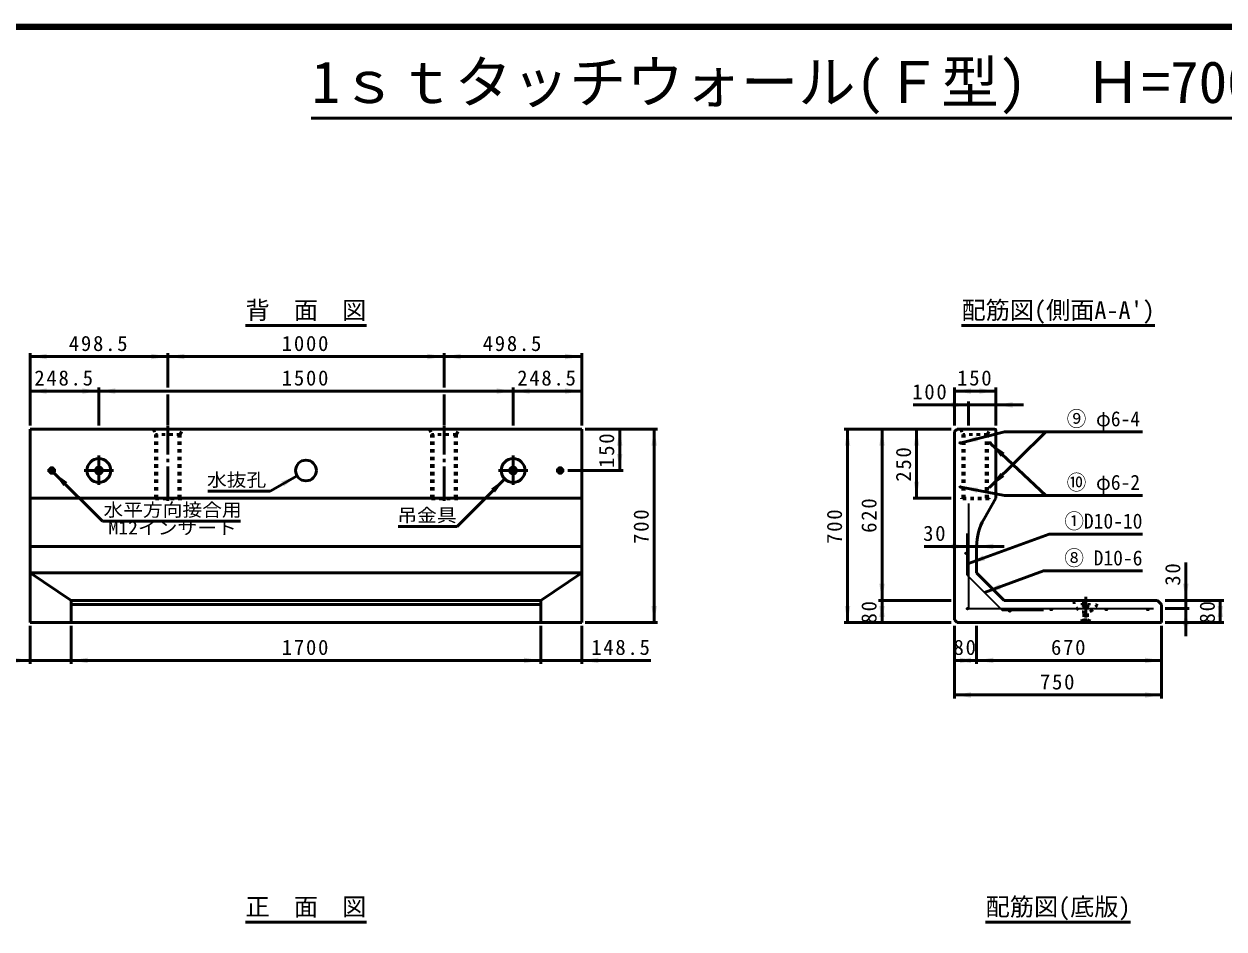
# Model space of a CAD drawing. Units: millimetres, scale not verified. Extents: x 100 to 4105, y 100 to 2870.
# Drawn here: x 1002 to 2740, y 1560 to 2870 of the extents above; entities that cross this region are included whole.
import ezdxf
from ezdxf.enums import TextEntityAlignment as Align

# ---------------------------------------------------------------- set-up
doc = ezdxf.new("R2010")
doc.units = ezdxf.units.MM
doc.header["$LTSCALE"] = 5
doc.linetypes.add('USER2', pattern=[13.4, 10, -1.2, 1, -1.2])
doc.linetypes.add('USER3', pattern=[2.2, 1, -1.2])
doc.layers.add('V-nasSTD', color=7, linetype='Continuous', lineweight=50)
doc.styles.add('ＭＳ ゴシック', font='')
doc.styles.get('ＭＳ ゴシック').set_extended_font_data('MS Gothic')

msp = doc.modelspace()

# ---------------------------------------------------------------- hatches: boundary and pattern name
at = {"layer": 'V-nasSTD'}
for points in [[(1035.166, 2388.566), (1035.166, 2384.566), (1011.166, 2388.566), (1035.166, 2392.566)], [(1186.566, 2388.566), (1186.566, 2392.566), (1210.566, 2388.566), (1186.566, 2384.566)], [(1234.566, 2388.566), (1234.566, 2384.566), (1210.566, 2388.566), (1234.566, 2392.566)], [(1586.566, 2388.566), (1586.566, 2392.566), (1610.566, 2388.566), (1586.566, 2384.566)], [(1634.566, 2388.566), (1634.566, 2384.566), (1610.566, 2388.566), (1634.566, 2392.566)], [(1785.966, 2388.566), (1785.966, 2392.566), (1809.966, 2388.566), (1785.966, 2384.566)], [(1035.166, 2338.566), (1035.166, 2334.566), (1011.166, 2338.566), (1035.166, 2342.566)], [(1086.566, 2338.566), (1086.566, 2342.566), (1110.566, 2338.566), (1086.566, 2334.566)], [(1134.566, 2338.566), (1134.566, 2334.566), (1110.566, 2338.566), (1134.566, 2342.566)], [(1686.566, 2338.566), (1686.566, 2342.566), (1710.566, 2338.566), (1686.566, 2334.566)], [(1734.566, 2338.566), (1734.566, 2334.566), (1710.566, 2338.566), (1734.566, 2342.566)], [(1785.966, 2338.566), (1785.966, 2342.566), (1809.966, 2338.566), (1785.966, 2334.566)], [(2373.966, 2338.566), (2373.966, 2334.566), (2349.966, 2338.566), (2373.966, 2342.566)], [(2385.966, 2338.566), (2385.966, 2342.566), (2409.966, 2338.566), (2385.966, 2334.566)], [(2345.966, 2318.566), (2345.966, 2322.566), (2369.966, 2318.566), (2345.966, 2314.566)], [(2433.966, 2318.566), (2433.966, 2314.566), (2409.966, 2318.566), (2433.966, 2322.566)], [(1864.966, 2259.566), (1860.966, 2259.566), (1864.966, 2283.566), (1868.966, 2259.566)], [(1914.966, 2259.566), (1910.966, 2259.566), (1914.966, 2283.566), (1918.966, 2259.566)], [(2194.966, 2259.566), (2190.966, 2259.566), (2194.966, 2283.566), (2198.966, 2259.566)], [(2244.966, 2259.566), (2240.966, 2259.566), (2244.966, 2283.566), (2248.966, 2259.566)], [(2294.966, 2259.566), (2290.966, 2259.566), (2294.966, 2283.566), (2298.966, 2259.566)], [(2383.006, 2269.707), (2383.981, 2265.828), (2359.73, 2263.858), (2382.031, 2273.586)], [(2419.73, 2246.308), (2416.99, 2243.394), (2402.24, 2262.744), (2422.469, 2249.223)], [(1864.966, 2247.566), (1868.966, 2247.566), (1864.966, 2223.566), (1860.966, 2247.566)], [(1062.023, 2203.908), (1064.852, 2206.736), (1045.053, 2220.879), (1059.195, 2201.08)], [(1376.791, 2204.066), (1374.791, 2207.53), (1397.575, 2216.066), (1378.791, 2200.602)], [(1681.433, 2194.433), (1678.605, 2197.261), (1698.404, 2211.403), (1684.261, 2191.604)], [(2294.966, 2207.566), (2298.966, 2207.566), (2294.966, 2183.566), (2290.966, 2207.566)], [(2419.281, 2217.288), (2422.094, 2214.444), (2402.219, 2200.41), (2416.468, 2220.131)], [(2383.33, 2194.899), (2382.589, 2190.968), (2359.745, 2199.343), (2384.071, 2198.829)], [(2345.966, 2113.632), (2345.966, 2117.632), (2369.966, 2113.632), (2345.966, 2109.632)], [(2405.966, 2113.632), (2405.966, 2109.632), (2381.966, 2113.632), (2405.966, 2117.632)], [(2392.518, 2096.988), (2393.887, 2093.229), (2369.966, 2088.78), (2391.15, 2100.747)], [(2244.966, 2059.566), (2248.966, 2059.566), (2244.966, 2035.566), (2240.966, 2059.566)], [(2416.033, 2055.289), (2417.401, 2051.53), (2393.481, 2047.08), (2414.665, 2059.048)], [(2684.966, 2059.566), (2688.966, 2059.566), (2684.966, 2035.566), (2680.966, 2059.566)], [(2244.966, 2011.566), (2240.966, 2011.566), (2244.966, 2035.566), (2248.966, 2011.566)], [(2734.966, 2011.566), (2730.966, 2011.566), (2734.966, 2035.566), (2738.966, 2011.566)], [(1914.966, 2027.566), (1918.966, 2027.566), (1914.966, 2003.566), (1910.966, 2027.566)], [(2194.966, 2027.566), (2198.966, 2027.566), (2194.966, 2003.566), (2190.966, 2027.566)], [(2244.966, 2027.566), (2248.966, 2027.566), (2244.966, 2003.566), (2240.966, 2027.566)], [(2684.966, 1999.566), (2680.966, 1999.566), (2684.966, 2023.566), (2688.966, 1999.566)], [(2734.966, 2027.566), (2738.966, 2027.566), (2734.966, 2003.566), (2730.966, 2027.566)], [(987.166, 1948.566), (987.166, 1952.566), (1011.166, 1948.566), (987.166, 1944.566)], [(1094.566, 1948.566), (1094.566, 1944.566), (1070.566, 1948.566), (1094.566, 1952.566)], [(1726.566, 1948.566), (1726.566, 1952.566), (1750.566, 1948.566), (1726.566, 1944.566)], [(1833.966, 1948.566), (1833.966, 1944.566), (1809.966, 1948.566), (1833.966, 1952.566)], [(2373.966, 1948.566), (2373.966, 1944.566), (2349.966, 1948.566), (2373.966, 1952.566)], [(2357.966, 1948.566), (2357.966, 1952.566), (2381.966, 1948.566), (2357.966, 1944.566)], [(2405.966, 1948.566), (2405.966, 1944.566), (2381.966, 1948.566), (2405.966, 1952.566)], [(2625.966, 1948.566), (2625.966, 1952.566), (2649.966, 1948.566), (2625.966, 1944.566)], [(2373.966, 1898.566), (2373.966, 1894.566), (2349.966, 1898.566), (2373.966, 1902.566)], [(2625.966, 1898.566), (2625.966, 1902.566), (2649.966, 1898.566), (2625.966, 1894.566)]]:
    msp.add_hatch(color=256, dxfattribs=at).paths.add_polyline_path(points)

# ---------------------------------------------------------------- linework, layer by layer
at = {"layer": 'V-nasSTD', "lineweight": 100}
msp.add_line((4100, 2865), (105, 2865), dxfattribs=at)
at = {"layer": 'V-nasSTD'}
for p, q in [((1418.212, 2733.465), (2786.788, 2733.465)), ((1323.066, 2433.566), (1498.066, 2433.566)), ((2359.966, 2433.566), (2639.966, 2433.566)), ((1011.166, 2393.566), (1011.166, 2288.566)), ((1011.166, 2388.566), (1210.566, 2388.566)), ((1210.566, 2393.566), (1210.566, 2343.566)), ((1210.566, 2388.566), (1610.566, 2388.566)), ((1610.566, 2393.566), (1610.566, 2343.566)), ((1610.566, 2388.566), (1809.966, 2388.566)), ((1809.966, 2393.566), (1809.966, 2288.566)), ((1011.166, 2338.566), (1110.566, 2338.566)), ((1110.566, 2343.566), (1110.566, 2288.566)), ((1110.566, 2338.566), (1710.566, 2338.566)), ((1210.566, 2333.566), (1210.566, 2288.566)), ((1610.566, 2333.566), (1610.566, 2288.566)), ((1710.566, 2343.566), (1710.566, 2288.566)), ((1710.566, 2338.566), (1809.966, 2338.566)), ((2349.966, 2343.566), (2349.966, 2288.566)), ((2409.966, 2338.566), (2349.966, 2338.566)), ((2409.966, 2343.566), (2409.966, 2288.566)), ((2289.966, 2318.566), (2369.966, 2318.566)), ((2369.966, 2323.566), (2369.966, 2288.566)), ((2369.966, 2318.566), (2409.966, 2318.566)), ((2409.966, 2318.566), (2449.966, 2318.566)), ((1011.166, 2283.566), (1011.166, 2003.566)), ((1809.966, 2283.566), (1011.166, 2283.566)), ((1809.966, 2003.566), (1809.966, 2283.566)), ((1919.966, 2283.566), (1814.966, 2283.566)), ((1864.966, 2283.566), (1864.966, 2223.566)), ((1914.966, 2283.566), (1914.966, 2003.566)), ((2344.966, 2283.566), (2189.966, 2283.566)), ((2194.966, 2283.566), (2194.966, 2003.566)), ((2244.966, 2283.566), (2244.966, 2035.566)), ((2294.966, 2283.566), (2294.966, 2183.566)), ((2353.566, 2283.566), (2349.966, 2279.966)), ((2349.966, 2279.966), (2349.966, 2007.166)), ((2407.966, 2283.566), (2353.566, 2283.566)), ((2422.24, 2279.566), (2359.73, 2263.858)), ((2482.24, 2279.566), (2402.219, 2200.41)), ((2409.966, 2281.566), (2409.966, 2183.566)), ((2422.24, 2279.566), (2622.24, 2279.566)), ((2482.24, 2187.566), (2402.24, 2262.744)), ((1045.053, 2220.879), (1115.763, 2150.168)), ((1358.604, 2193.566), (1397.575, 2216.066)), ((1698.404, 2211.403), (1629.33, 2142.33)), ((1869.966, 2223.566), (1789.966, 2223.566)), ((1268.604, 2193.566), (1358.604, 2193.566)), ((2422.24, 2187.566), (2359.745, 2199.343)), ((1809.966, 2183.566), (1011.166, 2183.566)), ((2344.966, 2183.566), (2289.966, 2183.566)), ((2409.966, 2183.566), (2392.684, 2153.632)), ((2422.24, 2187.566), (2622.24, 2187.566)), ((1115.763, 2150.168), (1315.763, 2150.168)), ((1629.33, 2142.33), (1544.33, 2142.33)), ((2369.966, 2088.78), (2487.24, 2131.464)), ((2487.24, 2131.464), (2622.24, 2131.464)), ((1809.966, 2113.632), (1011.166, 2113.632)), ((1809.966, 2113.632), (1011.166, 2113.632)), ((2305.966, 2113.632), (2369.966, 2113.632)), ((2381.966, 2113.632), (2369.966, 2113.632)), ((2381.966, 2113.632), (2381.966, 2075.566)), ((2381.966, 2113.632), (2421.966, 2113.632)), ((2684.966, 2035.566), (2684.966, 2090.566)), ((1011.166, 2075.566), (1809.966, 2075.566)), ((1011.166, 2075.566), (1070.566, 2035.566)), ((1750.566, 2035.566), (1809.966, 2075.566)), ((2381.966, 2075.566), (2421.966, 2035.566)), ((2393.481, 2047.08), (2478.755, 2078.118)), ((2478.755, 2078.118), (2622.24, 2078.118)), ((1070.566, 2035.566), (1750.566, 2035.566)), ((1070.566, 2003.566), (1070.566, 2035.566)), ((1750.566, 2003.566), (1750.566, 2035.566)), ((2344.966, 2035.566), (2239.966, 2035.566)), ((2244.966, 2035.566), (2244.966, 2003.566)), ((2421.966, 2035.566), (2643.966, 2035.566)), ((2643.966, 2035.566), (2649.966, 2029.566)), ((2739.966, 2035.566), (2654.966, 2035.566)), ((2684.966, 2035.566), (2684.966, 2023.566)), ((2734.966, 2035.566), (2734.966, 2003.566)), ((1070.566, 2029.566), (1750.566, 2029.566)), ((2649.966, 2003.566), (2649.966, 2029.566)), ((2689.966, 2023.566), (2654.966, 2023.566)), ((2684.966, 2023.566), (2684.966, 1983.566)), ((1011.166, 2003.566), (1809.966, 2003.566)), ((1919.966, 2003.566), (1814.966, 2003.566)), ((2344.966, 2003.566), (2189.966, 2003.566)), ((2349.966, 2007.166), (2353.566, 2003.566)), ((2353.566, 2003.566), (2649.966, 2003.566)), ((2739.966, 2003.566), (2654.966, 2003.566)), ((1011.166, 1998.566), (1011.166, 1943.566)), ((1070.566, 1998.566), (1070.566, 1943.566)), ((1750.566, 1998.566), (1750.566, 1943.566)), ((1809.966, 1998.566), (1809.966, 1943.566)), ((2349.966, 1893.566), (2349.966, 1998.566)), ((2381.966, 1943.566), (2381.966, 1998.566)), ((2649.966, 1893.566), (2649.966, 1998.566)), ((1011.166, 1948.566), (911.166, 1948.566)), ((1070.566, 1948.566), (1011.166, 1948.566)), ((1070.566, 1948.566), (1750.566, 1948.566)), ((1750.566, 1948.566), (1809.966, 1948.566)), ((1809.966, 1948.566), (1909.966, 1948.566)), ((2381.966, 1948.566), (2349.966, 1948.566)), ((2381.966, 1948.566), (2349.966, 1948.566)), ((2649.966, 1948.566), (2381.966, 1948.566)), ((2649.966, 1898.566), (2349.966, 1898.566)), ((1323.066, 1569.766), (1498.066, 1569.766)), ((2394.966, 1569.766), (2604.966, 1569.766))]:
    msp.add_line(p, q, dxfattribs=at)
at = {"layer": 'V-nasSTD', "linetype": 'USER3'}
for p, q in [((1189.566, 2283.566), (1192.566, 2275.566)), ((1228.566, 2275.566), (1231.566, 2283.566)), ((1589.566, 2283.566), (1592.566, 2275.566)), ((1628.566, 2275.566), (1631.566, 2283.566)), ((2358.966, 2283.566), (2361.966, 2275.566)), ((2397.966, 2275.566), (2400.966, 2283.566)), ((1192.566, 2183.566), (1192.566, 2275.566)), ((1228.566, 2275.566), (1192.566, 2275.566)), ((1194.566, 2183.566), (1194.566, 2275.566)), ((1226.566, 2183.566), (1226.566, 2275.566)), ((1228.566, 2183.566), (1228.566, 2275.566)), ((1592.566, 2183.566), (1592.566, 2275.566)), ((1628.566, 2275.566), (1592.566, 2275.566)), ((1594.566, 2183.566), (1594.566, 2275.566)), ((1626.566, 2183.566), (1626.566, 2275.566)), ((1628.566, 2183.566), (1628.566, 2275.566)), ((2361.966, 2183.566), (2361.966, 2275.566)), ((2397.966, 2275.566), (2361.966, 2275.566)), ((2363.966, 2183.566), (2363.966, 2275.566)), ((2395.966, 2183.566), (2395.966, 2275.566)), ((2397.966, 2183.566), (2397.966, 2275.566)), ((1230.566, 2183.566), (1190.566, 2183.566)), ((1190.566, 2182.766), (1190.566, 2183.566)), ((1230.566, 2182.766), (1190.566, 2182.766)), ((1226.566, 2183.566), (1194.566, 2183.566)), ((1230.566, 2182.766), (1230.566, 2183.566)), ((1630.566, 2183.566), (1590.566, 2183.566)), ((1590.566, 2182.766), (1590.566, 2183.566)), ((1630.566, 2182.766), (1590.566, 2182.766)), ((1626.566, 2183.566), (1594.566, 2183.566)), ((1626.566, 2183.566), (1594.566, 2183.566)), ((1630.566, 2182.766), (1630.566, 2183.566)), ((2399.966, 2183.566), (2359.966, 2183.566)), ((2359.966, 2182.766), (2359.966, 2183.566)), ((2399.966, 2182.766), (2359.966, 2182.766)), ((2399.966, 2182.766), (2399.966, 2183.566)), ((2534.966, 2031.566), (2544.966, 2031.566)), ((2534.966, 2031.566), (2534.966, 2028.766)), ((2534.966, 2028.766), (2537.166, 2027.566)), ((2534.966, 2028.766), (2544.966, 2028.766)), ((2537.166, 2027.566), (2537.166, 2007.566)), ((2537.166, 2027.566), (2542.766, 2027.566)), ((2542.766, 2027.566), (2544.966, 2028.766)), ((2542.766, 2027.566), (2542.766, 2007.566)), ((2544.966, 2031.566), (2544.966, 2028.766)), ((2532.966, 2005.566), (2537.166, 2007.566)), ((2532.966, 2005.566), (2532.966, 2004.366)), ((2532.966, 2005.566), (2546.966, 2005.566)), ((2532.966, 2004.366), (2546.966, 2004.366)), ((2537.166, 2007.566), (2542.766, 2007.566)), ((2542.766, 2007.566), (2546.966, 2005.566)), ((2546.966, 2005.566), (2546.966, 2004.366))]:
    msp.add_line(p, q, dxfattribs=at)
at = {"layer": 'V-nasSTD', "linetype": 'USER2'}
for p, q in [((1210.566, 2179.566), (1210.566, 2287.566)), ((1610.566, 2179.566), (1610.566, 2287.566)), ((1110.566, 2245.366), (1110.566, 2202.966)), ((1710.566, 2245.366), (1710.566, 2202.966)), ((1042.366, 2217.566), (1042.366, 2229.566)), ((1778.766, 2217.566), (1778.766, 2229.566)), ((1036.366, 2223.566), (1048.366, 2223.566)), ((1089.366, 2223.566), (1131.766, 2223.566)), ((1689.366, 2223.566), (1731.766, 2223.566)), ((1772.766, 2223.566), (1784.766, 2223.566)), ((2539.966, 2040.566), (2539.966, 2010.566))]:
    msp.add_line(p, q, dxfattribs=at)
at = {"layer": 'V-nasSTD', "lineweight": 35}
for p, q in [((2369.966, 2175.566), (2369.966, 2023.566)), ((2367.966, 2132.595), (2367.966, 2072.595)), ((2367.966, 2072.595), (2418.995, 2021.566)), ((2369.966, 2023.566), (2637.966, 2023.566)), ((2418.995, 2021.566), (2478.995, 2021.566))]:
    msp.add_line(p, q, dxfattribs=at)
at = {"layer": 'V-nasSTD', "lineweight": 13}
msp.add_lwpolyline([(100, 100), (100, 2870), (4105, 2870), (4105, 100)], close=True, dxfattribs=at)
at = {"layer": 'V-nasSTD', "lineweight": 35}
for centre in [(2358.566, 2263.566), (2401.366, 2263.566), (2358.566, 2199.566), (2401.366, 2199.566), (2366.766, 2103.566), (2368.766, 2023.566), (2429.966, 2020.366), (2489.966, 2022.366), (2569.966, 2022.366), (2629.966, 2022.366)]:
    msp.add_circle(centre, 1.2, dxfattribs=at)
at = {"layer": 'V-nasSTD'}
for centre, radius in [((1042.366, 2223.566), 3.8), ((1042.366, 2223.566), 2.4), ((1042.366, 2223.566), 2), ((1110.566, 2223.566), 17.2), ((1110.566, 2223.566), 5), ((1410.566, 2223.566), 15), ((1710.566, 2223.566), 17.2), ((1710.566, 2223.566), 5), ((1778.766, 2223.566), 3.8), ((1778.766, 2223.566), 2.4), ((1778.766, 2223.566), 2)]:
    msp.add_circle(centre, radius, dxfattribs=at)
for centre, radius, start, end in [((2407.966, 2281.566), 2, 0, 90), ((2461.966, 2113.632), 80, 150, 180)]:
    msp.add_arc(centre, radius, start, end, dxfattribs=at)
at = {"layer": 'V-nasSTD', "linetype": 'USER3'}
msp.add_arc((2539.966, 2035.566), 17.2, 180, 0, dxfattribs=at)

# ---------------------------------------------------------------- texts
at = {"layer": 'V-nasSTD', "style": 'ＭＳ ゴシック'}
for s, height, p in [('1ｓｔタッチウォール(Ｆ型)  Ｈ=700', 60.81, (2102.5, 2816.409)), ('背\u3000面\u3000図', 25.66, (1410.566, 2468.566)), ("配筋図(側面A-A')", 25.66, (2499.966, 2468.566)), ('正\u3000面\u3000図', 25.66, (1410.566, 1604.766)), ('配筋図(底版)', 25.66, (2499.966, 1604.766))]:
    msp.add_text(s, height=height, dxfattribs=at).set_placement(p, align=Align.TOP_CENTER)
for s, height, width, p in [('⑨ φ6-4', 21.85, 0.95, (2565.605, 2309.374)), ('水抜孔', 19.06, 1.1, (1310.104, 2219.566)), ('⑩ φ6-2', 21.85, 0.95, (2565.605, 2217.374)), ('水平方向接合用', 19.06, 1.1, (1217.263, 2176.168)), ('吊金具', 19.06, 1.1, (1585.83, 2168.33)), ('①D10-10', 21.85, 0.95, (2565.605, 2161.272)), ('M12インサート', 19.06, 1.1, (1217.263, 2150.168)), ('⑧ D10-6', 21.85, 0.95, (2565.605, 2107.926))]:
    msp.add_text(s, height=height, dxfattribs=dict(at, width=width)).set_placement(p, align=Align.TOP_CENTER)
at = {"layer": 'V-nasSTD', "char_height": 21.99, "attachment_point": 2, "style": 'ＭＳ ゴシック'}
for s, insert in [('\\T1.17;498.5', (1110.866, 2418.566)), ('\\T1.17;1000', (1410.566, 2418.566)), ('\\T1.17;498.5', (1710.266, 2418.566)), ('\\T1.17;248.5', (1060.866, 2368.566)), ('\\T1.17;1500', (1410.566, 2368.566)), ('\\T1.17;248.5', (1760.266, 2368.566)), ('\\T1.17;150', (2379.966, 2368.566)), ('\\T1.17;100', (2314.966, 2348.566)), ('\\T1.17;30', (2321.965, 2143.632)), ('\\T1.17;1700', (1410.566, 1978.566)), ('\\T1.17;148.5', (1867.466, 1978.566)), ('\\T1.17;80', (2365.965, 1978.566)), ('\\T1.17;670', (2515.966, 1978.566)), ('\\T1.17;750', (2499.966, 1928.566))]:
    msp.add_mtext(s, dxfattribs=dict(at, insert=insert))
at = {"layer": 'V-nasSTD', "char_height": 21.99, "attachment_point": 2, "rotation": 90, "style": 'ＭＳ ゴシック'}
for s, insert in [('\\T1.17;150', (1834.966, 2253.566)), ('\\T1.17;250', (2264.966, 2233.566)), ('\\T1.17;620', (2214.966, 2159.566)), ('\\T1.17;700', (1884.966, 2143.566)), ('\\T1.17;700', (2164.966, 2143.566)), ('\\T1.17;30', (2654.966, 2074.316)), ('\\T1.17;80', (2214.966, 2019.565)), ('\\T1.17;80', (2704.966, 2019.565))]:
    msp.add_mtext(s, dxfattribs=dict(at, insert=insert))

doc.saveas('drawing.dxf')
